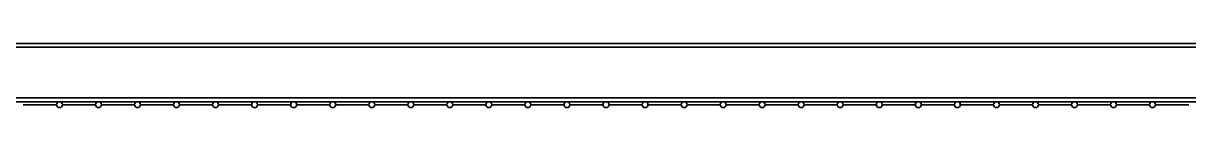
# Model space of a CAD drawing. Header units: millimetres. Extents: x 0 to 420, y 0 to 297.
# Drawn here: x 122.71 to 128.68, y 151.58 to 151.91 of the extents above; entities that cross this region are included whole.
import ezdxf

# ---------------------------------------------------------------- set-up
doc = ezdxf.new("R2010")
doc.units = ezdxf.units.MM

msp = doc.modelspace()

# ---------------------------------------------------------------- linework, layer by layer
at = {"color": 7, "linetype": 'Continuous', "lineweight": 35}
for p, q in [((129.6932, 151.9086), (121.0932, 151.9086)), ((129.6932, 151.8886), (121.0932, 151.8886)), ((129.6932, 151.6286), (121.0932, 151.6286)), ((129.6932, 151.6086), (121.0932, 151.6086)), ((122.7082, 151.5936), (122.8782, 151.5936)), ((122.9082, 151.5936), (123.0782, 151.5936)), ((123.1082, 151.5936), (123.2782, 151.5936)), ((123.3082, 151.5936), (123.4782, 151.5936)), ((123.5082, 151.5936), (123.6782, 151.5936)), ((123.7082, 151.5936), (123.8782, 151.5936)), ((123.9082, 151.5936), (124.0782, 151.5936)), ((124.1082, 151.5936), (124.2782, 151.5936)), ((124.3082, 151.5936), (124.4782, 151.5936)), ((124.5082, 151.5936), (124.6782, 151.5936)), ((124.7082, 151.5936), (124.8782, 151.5936)), ((124.9082, 151.5936), (125.0782, 151.5936)), ((125.1082, 151.5936), (125.2782, 151.5936)), ((125.3082, 151.5936), (125.4782, 151.5936)), ((125.5082, 151.5936), (125.6782, 151.5936)), ((125.7082, 151.5936), (125.8782, 151.5936)), ((125.9082, 151.5936), (126.0782, 151.5936)), ((126.1082, 151.5936), (126.2782, 151.5936)), ((126.3082, 151.5936), (126.4782, 151.5936)), ((126.5082, 151.5936), (126.6782, 151.5936)), ((126.7082, 151.5936), (126.8782, 151.5936)), ((126.9082, 151.5936), (127.0782, 151.5936)), ((127.1082, 151.5936), (127.2782, 151.5936)), ((127.3082, 151.5936), (127.4782, 151.5936)), ((127.5082, 151.5936), (127.6782, 151.5936)), ((127.7082, 151.5936), (127.8782, 151.5936)), ((127.9082, 151.5936), (128.0782, 151.5936)), ((128.1082, 151.5936), (128.2782, 151.5936)), ((128.3082, 151.5936), (128.4782, 151.5936)), ((128.5082, 151.5936), (128.6782, 151.5936))]:
    msp.add_line(p, q, dxfattribs=at)
for centre in [(122.8932, 151.5936), (123.0932, 151.5936), (123.2932, 151.5936), (123.4932, 151.5936), (123.6932, 151.5936), (123.8932, 151.5936), (124.0932, 151.5936), (124.2932, 151.5936), (124.4932, 151.5936), (124.6932, 151.5936), (124.8932, 151.5936), (125.0932, 151.5936), (125.2932, 151.5936), (125.4932, 151.5936), (125.6932, 151.5936), (125.8932, 151.5936), (126.0932, 151.5936), (126.2932, 151.5936), (126.4932, 151.5936), (126.6932, 151.5936), (126.8932, 151.5936), (127.0932, 151.5936), (127.2932, 151.5936), (127.4932, 151.5936), (127.6932, 151.5936), (127.8932, 151.5936), (128.0932, 151.5936), (128.2932, 151.5936), (128.4932, 151.5936)]:
    msp.add_circle(centre, 0.015, dxfattribs=at)

doc.saveas('drawing.dxf')
